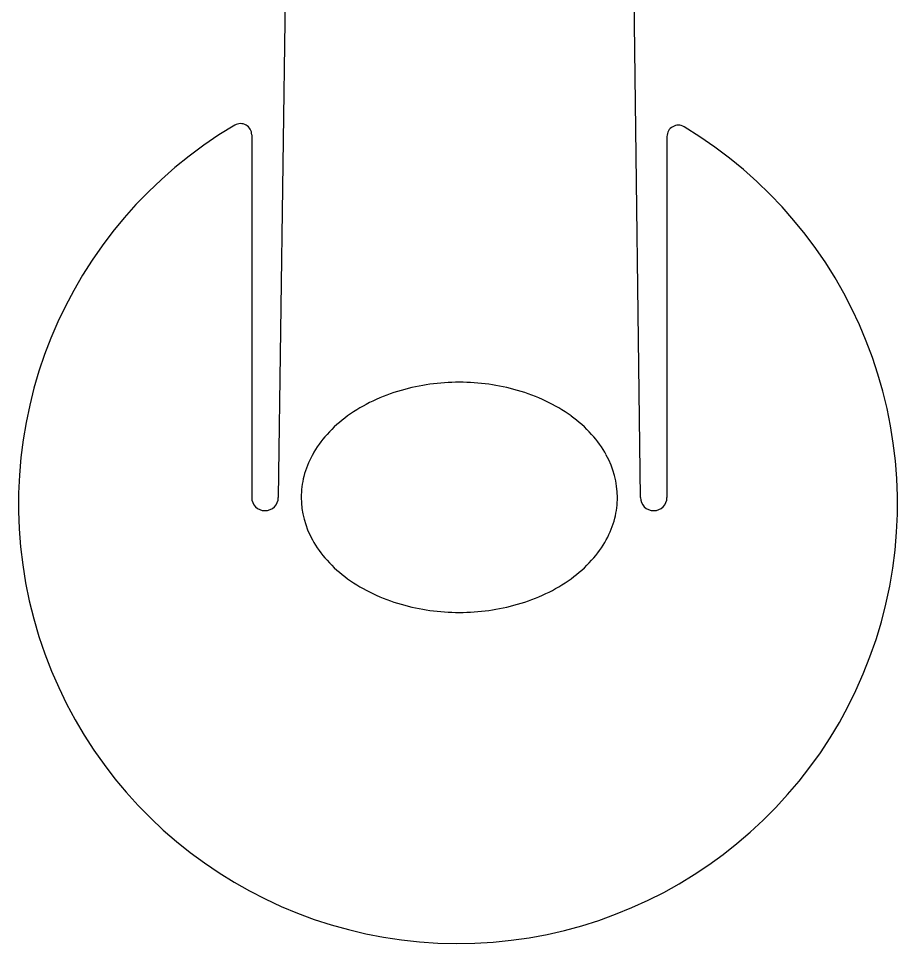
# Model space of a CAD drawing. Extents: x -405 to 419, y -611 to 453.
# Drawn here: x -117.9 to 115.5, y -324.3 to -78.7 of the extents above; entities that cross this region are included whole.
import ezdxf

# ---------------------------------------------------------------- set-up
doc = ezdxf.new("R2010")
doc.units = 0
doc.header["$MEASUREMENT"] = 0
doc.layers.add('DEFAULT', color=7, linetype='Continuous')

msp = doc.modelspace()

# ---------------------------------------------------------------- linework, layer by layer
at = {"layer": 'DEFAULT'}
for p, q in [((47.24, -205.87), (42.25, 183.86)), ((-43.92, 156.23), (-48.94, -205.87)), ((-55.99, -109.64), (-55.99, -205.87)), ((54.29, -110.06), (54.29, -205.87))]:
    msp.add_line(p, q, dxfattribs=at)
for centre, radius, start, end in [((-1.21, -207.6), 116.73, 120.5376, 195.1649), ((-58.99, -109.64), 3, 60.2688, 120.5376), ((-58.99, -109.64), 3, 0, 60.2688), ((57.29, -110.06), 3, 119.5234, 180), ((57.29, -110.06), 3, 59.0467, 119.5234), ((-1.21, -207.6), 116.73, 344.4194, 59.0467), ((-0.85, -232.06), 56.74, 90, 105.8034), ((-0.85, -232.06), 56.74, 74.1966, 90), ((-2.69, -224.97), 49.42, 105.991, 115.3179), ((1.66, -223.18), 47.51, 64.4945, 74.1966), ((-5.67, -218.68), 42.46, 115.3179, 125.8549), ((3.17, -220.03), 44.02, 54.3327, 64.4945), ((-10.02, -212.66), 35.03, 125.8549, 137.8493), ((9.02, -211.87), 33.97, 41.9631, 54.3327), ((-14.65, -208.47), 28.78, 137.8493, 151.2504), ((12.27, -208.95), 29.61, 28.9373, 41.9631), ((-18.47, -206.37), 24.43, 151.2504, 165.627), ((17.52, -206.05), 23.61, 0.4409, 28.9373), ((-20.44, -205.87), 22.39, 165.627, 180), ((-52.47, -205.87), 3.53, 180, 270), ((-52.47, -205.87), 3.53, 270, 360), ((-19.91, -205.87), 22.92, 180, 209.3782), ((18.74, -205.87), 22.39, 345.627, 360), ((50.77, -205.87), 3.53, 180, 270), ((50.77, -205.87), 3.53, 270, 360), ((16.77, -205.36), 24.43, 331.2504, 345.627), ((-13.97, -202.79), 29.61, 208.9373, 221.9631), ((12.95, -203.27), 28.78, 317.8493, 331.2504), ((-10.73, -199.87), 33.97, 221.9631, 234.3327), ((8.31, -199.07), 35.03, 305.8549, 317.8493), ((-4.87, -191.7), 44.02, 234.3327, 244.4945), ((3.96, -193.06), 42.46, 295.3179, 305.8549), ((-3.36, -188.55), 47.51, 244.4945, 254.1966), ((0.99, -186.76), 49.42, 285.991, 295.3179), ((-0.85, -179.67), 56.74, 254.1966, 270), ((-0.85, -179.67), 56.74, 270, 285.8034), ((-1.21, -207.6), 116.73, 195.1649, 269.7921), ((-1.21, -207.6), 116.73, 269.7921, 344.4194)]:
    msp.add_arc(centre, radius, start, end, dxfattribs=at)

doc.saveas('drawing.dxf')
